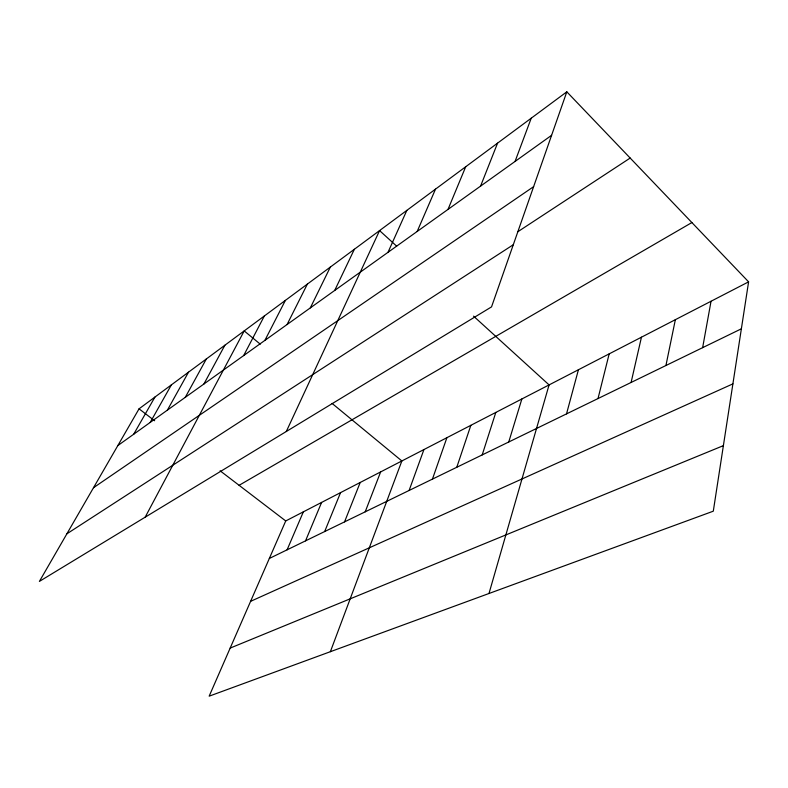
<?xml version="1.0" encoding="UTF-8"?>
<svg xmlns="http://www.w3.org/2000/svg" width="788" height="788" viewBox="0 0 788 788"><rect width="100%" height="100%" fill="white"/><g stroke="black" fill="none" stroke-linecap="round" stroke-linejoin="round"><path stroke-width="1.18" d="M748.6 281.848L713.298 511.185L209.155 696.178L285.729 520.947L748.6 281.848L566.818 91.822L139.052 408.834L39.4 581.406L491.535 306.887L566.818 91.822M702.64 347.656L711.032 301.262M665.929 365.514L675.355 319.682M631.099 382.456L641.452 337.195M598.013 398.561L609.173 353.871M566.523 413.877L578.422 369.759M488.993 593.492L549.078 384.908L473.549 316.146M508.752 441.979L521.863 398.974M482.197 454.903L495.81 412.429M456.784 467.264L470.85 425.323M432.445 479.104L446.904 437.685M409.11 490.461L423.934 449.564M515.047 161.461L531.22 118.21M330.369 651.696L401.86 460.96L332.103 403.426M365.208 511.816L380.634 471.923M480.572 186.116L497.563 143.15M344.543 521.873L360.214 482.473M324.666 531.545L340.554 492.628M447.998 209.411L465.708 166.751M305.537 540.854L321.612 502.409M287.098 549.817L303.35 511.845M417.187 231.455L435.508 189.14M387.982 252.347L406.835 210.386M286.31 431.489L379.57 230.588L396.65 246.142M334.693 290.467L354.373 249.264M310.324 307.891L330.32 267.093M287.078 324.518L307.35 284.113M264.886 340.396L285.384 300.395M243.669 355.575L264.354 315.978M145.15 517.204L244.201 330.911L260.257 344.159M203.915 384.012L224.876 345.233M185.278 397.339L206.338 358.973M167.391 410.134L188.519 372.172M150.213 422.427L171.39 384.869M133.704 434.227L154.921 397.083M117.826 445.584L551.6 135.309M93.496 487.723L533.624 186.657M517.706 231.82L630.173 158.053M66.882 533.821L513.293 244.733M239.109 485.309L691.884 222.561M269.338 558.465L741.37 328.813M250.594 601.342L732.899 383.874M230.165 648.091L723.384 445.644M139.052 408.834L154.645 420.753M220.118 470.8L285.729 520.947"/></g></svg>
